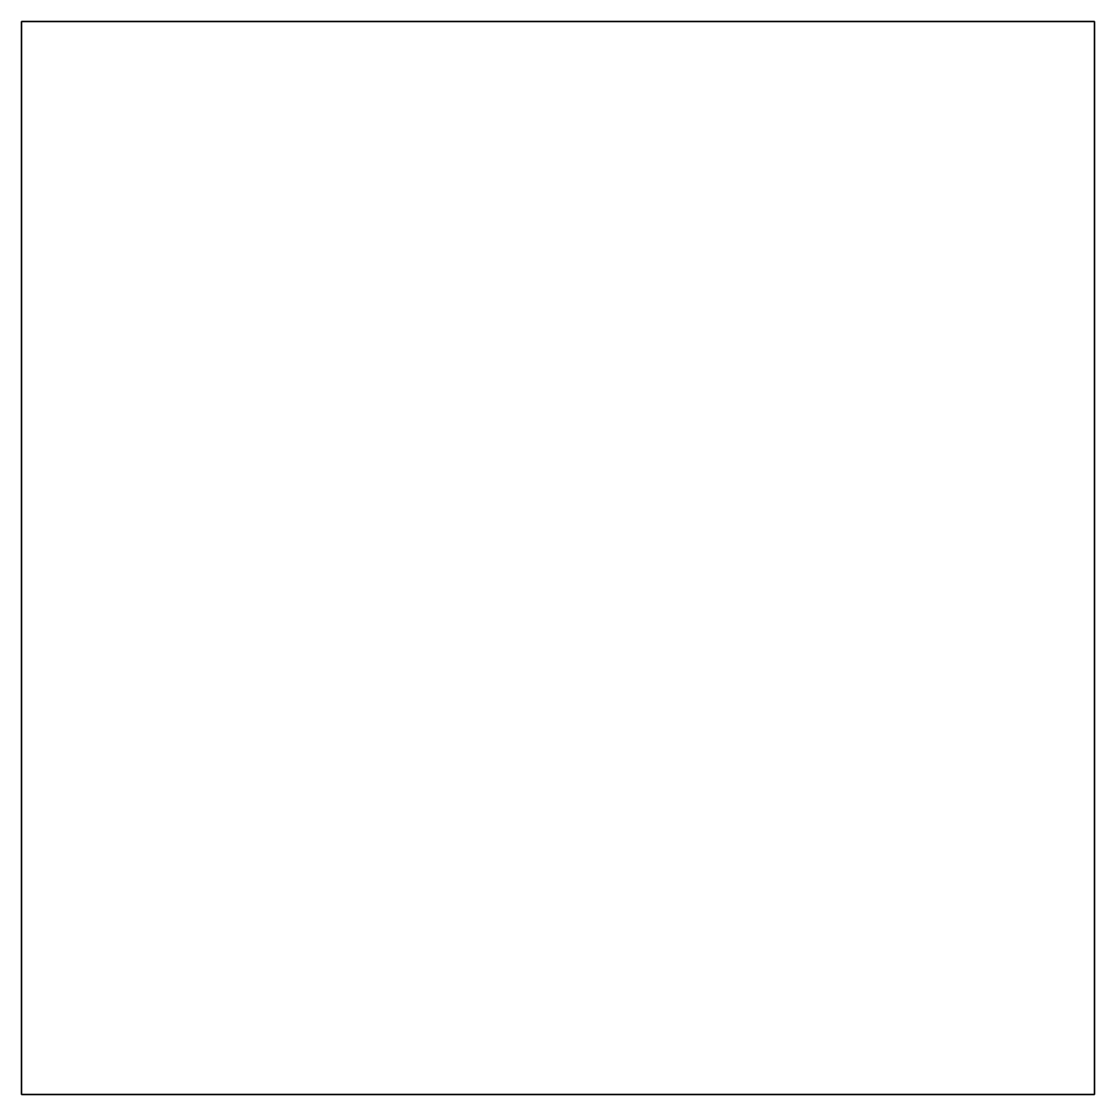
# Model space of a CAD drawing. Header units: millimetres. Extents: x -8 to 8, y -5.7 to 14.
# Drawn here: x 0 to 1, y 13 to 14 of the extents above; entities that cross this region are included whole.
import ezdxf

# ---------------------------------------------------------------- set-up
doc = ezdxf.new("R2010")
doc.units = ezdxf.units.MM

msp = doc.modelspace()

# ---------------------------------------------------------------- linework, layer by layer
for points in [[(1, 14, 1), (1, 14), (0, 14), (0, 14, 1)], [(0, 14, 1), (0, 14), (0, 13), (0, 13, 1)], [(0, 14), (1, 14), (1, 13), (0, 13)], [(0, 13, 1), (1, 13, 1), (1, 14, 1), (0, 14, 1)], [(1, 13, 1), (1, 13), (1, 14), (1, 14, 1)], [(0, 13), (1, 13), (1, 13, 1), (0, 13, 1)]]:
    msp.add_3dface(points)

doc.saveas('drawing.dxf')
